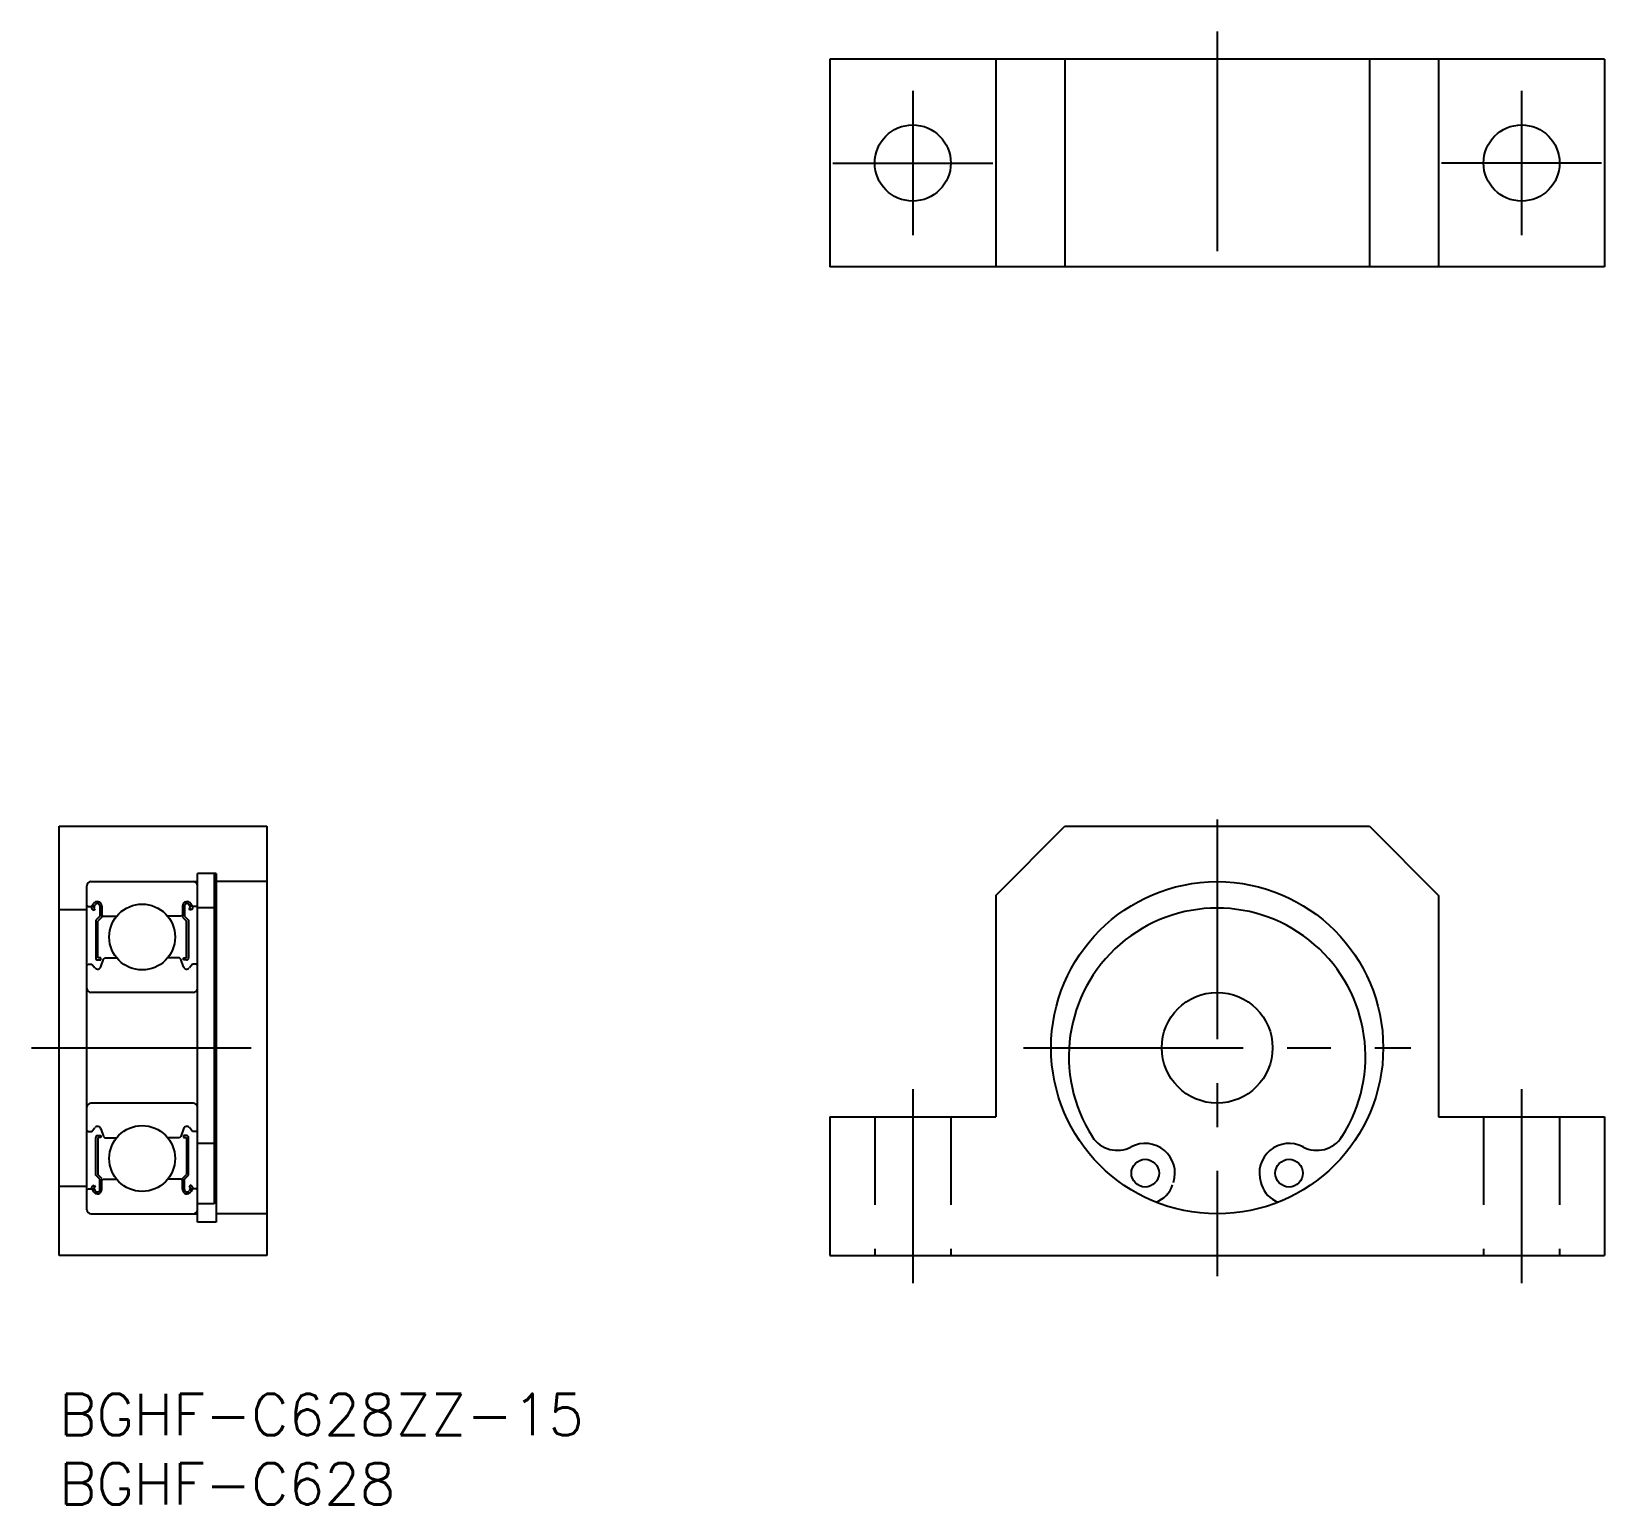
# Model space of a CAD drawing. Extents: x -2 to 112, y -8 to 98.
import ezdxf

# ---------------------------------------------------------------- set-up
doc = ezdxf.new("R2010")
doc.units = 0
doc.header["$LTSCALE"] = 0.5
doc.linetypes.add('CENTER', pattern=[50.8, 31.75, -6.35, 6.35, -6.35])
doc.linetypes.add('DASHED', pattern=[19.05, 12.7, -6.35])
for name, color, linetype in [('MSM_CENTER', 1, 'CENTER'), ('MSM_CONTINUOUS', 7, 'CONTINUOUS'), ('MSM_DASHED', 4, 'DASHED'), ('MSM_PART_NUMBER', 7, 'CONTINUOUS')]:
    doc.layers.add(name, color=color, linetype=linetype)
doc.styles.get("Standard").update_dxf_attribs({"font": 'txt.shx', "height": 1, "bigfont": 'bigfont.shx'})

msp = doc.modelspace()

# ---------------------------------------------------------------- linework, layer by layer
at = {"layer": 'MSM_CENTER'}
for p, q in [((83.69, 98.42), (83.69, 79.42)), ((61.69, 94.14), (61.69, 83.71)), ((105.69, 94.14), (105.69, 83.71)), ((55.91, 88.92), (67.47, 88.92)), ((111.47, 88.92), (99.91, 88.92)), ((83.69, 41.5), (83.69, 8.5)), ((-2, 25), (17, 25)), ((69.69, 25), (97.69, 25)), ((61.69, 22), (61.69, 8)), ((105.69, 22), (105.69, 8))]:
    msp.add_line(p, q, dxfattribs=at)
at = {"layer": 'MSM_CONTINUOUS'}
for p, q in [((111.69, 96.42), (55.69, 96.42)), ((55.69, 96.42), (55.69, 81.42)), ((67.69, 96.42), (67.69, 81.42)), ((72.69, 96.42), (72.69, 81.42)), ((94.69, 96.42), (94.69, 81.42)), ((99.69, 96.42), (99.69, 81.42)), ((111.69, 96.42), (111.69, 81.42)), ((111.69, 81.42), (55.69, 81.42)), ((0, 10), (0, 41)), ((0, 41), (15, 41)), ((15, 41), (15, 10)), ((67.69, 36), (72.69, 41)), ((72.69, 41), (94.69, 41)), ((94.69, 41), (99.69, 36)), ((10, 12.4), (10, 37.6)), ((11.35, 37.6, 0.5), (10, 37.6, 0.5)), ((11.2, 37.6), (11.2, 13.72)), ((11.35, 37.6), (11.35, 12.4)), ((2, 13.3), (2, 36.7)), ((2.3, 37), (10, 37)), ((15, 37), (11.35, 37)), ((2, 35.3), (2.1, 35.2)), ((2.36, 35.2), (2.48, 35.4)), ((2.48, 35.13), (2.6, 35.33)), ((9.52, 35.13), (9.4, 35.33)), ((9.64, 35.2), (9.52, 35.4)), ((10, 35.3), (9.9, 35.2)), ((67.69, 36), (67.69, 20)), ((99.69, 36), (99.69, 20)), ((0, 35), (2, 35)), ((2.1, 35.2), (2.36, 35.2)), ((2.41, 35), (2.54, 34.93)), ((2.61, 35.06), (2.48, 35.13)), ((2.54, 34.93), (2.61, 35.06)), ((2.94, 34.5), (2.65, 34.21)), ((2.65, 34.21), (2.65, 31.49)), ((3.08, 34.44), (2.79, 34.15)), ((2.79, 31.49), (2.79, 34.15)), ((2.94, 35.24), (2.94, 34.5)), ((3.08, 35.24), (3.08, 34.44)), ((3.08, 34.6), (3.18, 34.5)), ((3.18, 34.5), (4.15, 34.5)), ((8.82, 34.5), (7.85, 34.5)), ((8.92, 34.6), (8.82, 34.5)), ((8.92, 35.24), (8.92, 34.44)), ((8.92, 34.44), (9.21, 34.15)), ((9.06, 35.24), (9.06, 34.5)), ((9.06, 34.5), (9.35, 34.21)), ((9.21, 31.49), (9.21, 34.15)), ((9.35, 34.21), (9.35, 31.49)), ((9.39, 35.06), (9.52, 35.13)), ((9.46, 34.93), (9.39, 35.06)), ((9.59, 35), (9.46, 34.93)), ((9.9, 35.2), (9.64, 35.2)), ((11.2, 35.1, 0.5), (10, 35.1, 0.5)), ((2, 30.95), (2.1, 31.05)), ((2.1, 31.05), (2.36, 31.05)), ((2.36, 31.05), (2.59, 30.77)), ((3.01, 31.49), (2.79, 31.49)), ((2.79, 31.35), (3.01, 31.35)), ((3.01, 31.35), (3.01, 31.49)), ((3.01, 30.85), (3.21, 31.41)), ((3.21, 31.41), (3.31, 31.5)), ((3.31, 31.5), (4.15, 31.5)), ((8.69, 31.5), (7.85, 31.5)), ((8.79, 31.41), (8.69, 31.5)), ((8.99, 30.85), (8.79, 31.41)), ((8.99, 31.49), (9.21, 31.49)), ((8.99, 31.35), (8.99, 31.49)), ((9.21, 31.35), (8.99, 31.35)), ((9.64, 31.05), (9.41, 30.77)), ((9.9, 31.05), (9.64, 31.05)), ((10, 30.95), (9.9, 31.05)), ((9.7, 29), (2.3, 29)), ((0, 23), (0, 23)), ((9.7, 21), (2.3, 21)), ((55.69, 20), (67.69, 20)), ((55.69, 20), (55.69, 10)), ((99.69, 20), (111.69, 20)), ((111.69, 20), (111.69, 10)), ((2, 19.05), (2.1, 18.95)), ((2.1, 18.95), (2.36, 18.95)), ((2.36, 18.95), (2.59, 19.23)), ((2.65, 15.79), (2.65, 18.51)), ((2.79, 18.65), (3.01, 18.65)), ((2.79, 18.51), (2.79, 15.85)), ((3.01, 18.51), (2.79, 18.51)), ((3.01, 19.15), (3.21, 18.59)), ((3.01, 18.65), (3.01, 18.51)), ((3.21, 18.59), (3.31, 18.5)), ((3.31, 18.5), (4.15, 18.5)), ((8.69, 18.5), (7.85, 18.5)), ((8.79, 18.59), (8.69, 18.5)), ((8.99, 19.15), (8.79, 18.59)), ((8.99, 18.65), (8.99, 18.51)), ((9.21, 18.65), (8.99, 18.65)), ((8.99, 18.51), (9.21, 18.51)), ((9.21, 18.51), (9.21, 15.85)), ((9.35, 15.79), (9.35, 18.51)), ((9.64, 18.95), (9.41, 19.23)), ((9.9, 18.95), (9.64, 18.95)), ((10, 19.05), (9.9, 18.95)), ((11.2, 18.09, 0.5), (10, 18.09, 0.5)), ((0, 15), (2, 15)), ((2, 14.7), (2.1, 14.8)), ((2.1, 14.8), (2.36, 14.8)), ((2.36, 14.8), (2.48, 14.6)), ((2.41, 15), (2.54, 15.07)), ((2.61, 14.94), (2.48, 14.87)), ((2.48, 14.87), (2.6, 14.67)), ((2.54, 15.07), (2.61, 14.94)), ((2.94, 15.5), (2.65, 15.79)), ((3.08, 15.56), (2.79, 15.85)), ((2.94, 14.76), (2.94, 15.5)), ((3.08, 14.76), (3.08, 15.56)), ((3.08, 15.4), (3.18, 15.5)), ((3.18, 15.5), (4.15, 15.5)), ((8.82, 15.5), (7.85, 15.5)), ((8.92, 15.4), (8.82, 15.5)), ((8.92, 15.56), (9.21, 15.85)), ((8.92, 14.76), (8.92, 15.56)), ((9.06, 15.5), (9.35, 15.79)), ((9.06, 14.76), (9.06, 15.5)), ((9.46, 15.07), (9.39, 14.94)), ((9.39, 14.94), (9.52, 14.87)), ((9.52, 14.87), (9.4, 14.67)), ((9.59, 15), (9.46, 15.07)), ((9.64, 14.8), (9.52, 14.6)), ((9.9, 14.8), (9.64, 14.8)), ((10, 14.7), (9.9, 14.8)), ((86.84, 15.27), (86.9, 15.1)), ((11.2, 13.72, 0.5), (10, 13.72, 0.5)), ((2.3, 13), (10, 13)), ((15, 13), (11.35, 13)), ((11.35, 12.4, 0.5), (10, 12.4, 0.5)), ((15, 10), (0, 10)), ((55.69, 10), (111.69, 10))]:
    msp.add_line(p, q, dxfattribs=at)
for centre, radius in [((61.69, 88.92), 2.75), ((105.69, 88.92), 2.75), ((83.69, 25), 12), ((6, 33), 2.38), ((83.69, 25), 4), ((6, 17), 2.38), ((78.49, 15.94), 1), ((88.89, 15.94), 1)]:
    msp.add_circle(centre, radius, dxfattribs=at)
for centre, radius, start, end in [((2.3, 36.7), 0.3, 90, 180), ((9.7, 36.7), 0.3, 0, 90), ((2.76, 35.24), 0.323, 0.0015, 150.0062), ((2.76, 35.24), 0.179, 0.0029, 150.0056), ((9.24, 35.24), 0.323, 29.9938, 179.9985), ((9.24, 35.24), 0.179, 29.9944, 179.9971), ((2.48, 35.13), 0.144, 149.9913, 239.9964), ((9.52, 35.13), 0.144, 300.0036, 30.0087), ((83.69, 24.37), 10.72, 327.2488, 212.7512), ((2.78, 30.92), 0.241, 220.0009, 343.1568), ((2.79, 31.49), 0.144, 180, 270), ((9.22, 30.92), 0.241, 196.8432, 319.9991), ((9.21, 31.49), 0.144, 270, 360), ((2.3, 29.3), 0.3, 180, 270), ((9.7, 29.3), 0.3, 270, 0), ((2.3, 20.7), 0.3, 90, 180), ((9.7, 20.7), 0.3, 0, 90), ((2.78, 19.08), 0.241, 16.8432, 139.9991), ((2.79, 18.51), 0.144, 90, 180), ((9.22, 19.08), 0.241, 40.0009, 163.1568), ((9.21, 18.51), 0.144, 0, 90), ((76.47, 19.74), 2.15, 212.7512, 297.8957), ((90.9, 19.74), 2.15, 242.1043, 327.2488), ((78.49, 15.94), 2.15, 342.0311, 117.8957), ((88.89, 15.94), 2.15, 62.1043, 197.9689), ((2.48, 14.87), 0.144, 120.0036, 210.0087), ((9.52, 14.87), 0.144, 329.9913, 59.9964), ((78.57, 15.72), 2, 290.4713, 342.0311), ((88.8, 15.72), 2, 197.9689, 249.5287), ((2.76, 14.76), 0.323, 209.9938, 359.9985), ((2.76, 14.76), 0.179, 209.9944, 359.9971), ((9.24, 14.76), 0.323, 180.0015, 330.0062), ((9.24, 14.76), 0.179, 180.0029, 330.0056), ((2.3, 13.3), 0.3, 180, 270), ((9.7, 13.3), 0.3, 270, 0)]:
    msp.add_arc(centre, radius, start, end, dxfattribs=at)
at = {"layer": 'MSM_DASHED'}
for p, q in [((58.94, 20), (58.94, 10)), ((64.44, 20), (64.44, 10)), ((102.94, 20), (102.94, 10)), ((108.44, 20), (108.44, 10))]:
    msp.add_line(p, q, dxfattribs=at)

# ---------------------------------------------------------------- texts
at = {"layer": 'MSM_PART_NUMBER'}
for s, p in [('BGHF-C628ZZ-15', (0, -3)), ('BGHF-C628', (0, -8))]:
    msp.add_text(s, height=3, dxfattribs=at).set_placement(p)

doc.saveas('drawing.dxf')
